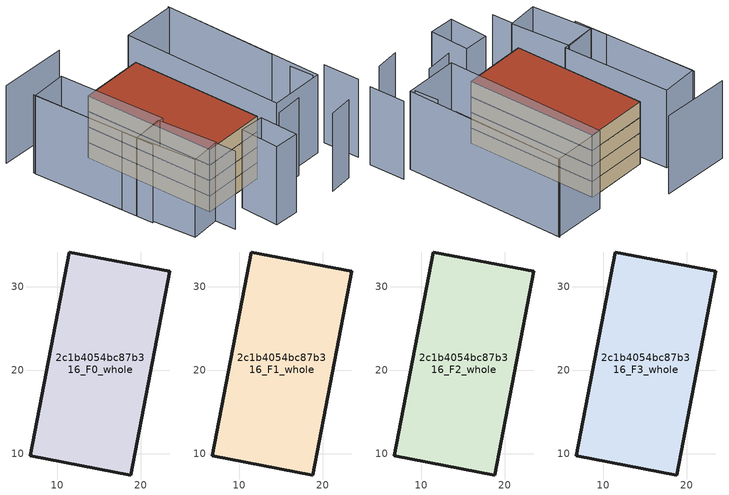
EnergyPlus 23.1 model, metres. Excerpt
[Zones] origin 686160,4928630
2c1b4054bc87b316_F0_whole
 floor ground (EU_floor_Construction): 18.8,7.46 23.44,31.85 11.41,34.14 6.77,9.75 z0
 wall outside (EU_wall_Construction): 11.41,34.14 23.44,31.85 18.8,7.46 6.77,9.75 11.41,34.14 z0:3
2c1b4054bc87b316_F1_whole
 floor to 2c1b4054bc87b316_F0_whole (EU_floor_Construction): 18.8,7.46 23.44,31.85 11.41,34.14 6.77,9.75 z3
 wall outside (EU_wall_Construction): 11.41,34.14 23.44,31.85 18.8,7.46 6.77,9.75 11.41,34.14 z3:6
2c1b4054bc87b316_F2_whole
 floor to 2c1b4054bc87b316_F1_whole (EU_floor_Construction): 18.8,7.46 23.44,31.85 11.41,34.14 6.77,9.75 z6
 wall outside (EU_wall_Construction): 11.41,34.14 23.44,31.85 18.8,7.46 6.77,9.75 11.41,34.14 z6:9
2c1b4054bc87b316_F3_whole
 floor to 2c1b4054bc87b316_F2_whole (EU_floor_Construction): 18.8,7.46 23.44,31.85 11.41,34.14 6.77,9.75 z9
 wall outside (EU_wall_Construction): 11.41,34.14 23.44,31.85 18.8,7.46 6.77,9.75 11.41,34.14 z9:12
 roof outside (EU_roof_Construction): 23.44,31.85 18.8,7.46 6.77,9.75 11.41,34.14 z12
shading: 21.24,-4.86 25.8,-5.37 / 17.31,2.72 22.67,1.99 / 31.64,-3.95 32.82,2.78 / 29.34,3.05 29.97,7.37 / 4.98,7.81 4.39,3.86 / 31.56,11.6 35.96,32.58 / 3.65,39.79 -0.13,16.37 / 16.77,42.18 3.92,44.98 / 8.58,-1.44 10.25,5.7 / 10.25,5.7 14.84,4.63 / 14.84,4.63 13.17,-2.51 / 13.17,-2.51 8.58,-1.44 / -0.72,8.39 0.54,19.53 / 0.54,19.53 6.47,18.86 / 6.47,18.86 5.21,7.72 / 5.21,7.72 -0.72,8.39 / 25.7,34.39 35.91,32.32 / 35.91,32.32 29.83,2.32 / 29.83,2.32 19.62,4.39 / 19.62,4.39 25.7,34.39 / 10.44,38.42 7.3,18.47 / 7.3,18.47 0.4,19.56 / 0.4,19.56 3.53,39.5 / 3.53,39.5 10.44,38.42 z0:15
[Building]
EU S2 Campaign: North Axis=0; Terrain=City; Solar Distribution=FullExterior
[Site:Location]
Bologna: Latitude=44.5; Longitude=11.25; Time Zone=1; Elevation=37
[SizingPeriod:WeatherFileDays]
AnnualSizingPeriod: Begin Month=1; Begin Day of Month=1; End Month=12; End Day of Month=31; Day of Week for Start Day=Monday; Use Weather File Daylight Saving Period=No; Use Weather File Rain and Snow Indicators=No
[MATERIAL]
EU_InternalMass_Material: Roughness=MediumRough; Thickness=0.1; Conductivity=1; Density=1800; Specific Heat=900; Thermal Absorptance=0.9; Solar Absorptance=0.7; Visible Absorptance=0.7
[MATERIAL:NOMASS] Roughness=MediumRough; Thermal Absorptance=0.9; Solar Absorptance=0.7; Visible Absorptance=0.7
Name | Thermal Resistance
EU_wall_NoMass | 0.937881
EU_roof_NoMass | 0.548572
EU_floor_NoMass | 0.71348
[CONSTRUCTION]
EU_wall_Construction: EU_wall_NoMass
EU_roof_Construction: EU_roof_NoMass
EU_floor_Construction: EU_floor_NoMass
EU_InternalMass_Construction: EU_InternalMass_Material
[ZONE] Type=1; Multiplier=1; Ceiling Height=autocalculate; Floor Area=autocalculate; Part of Total Floor Area=Yes
Name | Volume
2c1b4054bc87b316_F0_whole | 911.932
2c1b4054bc87b316_F1_whole; 2c1b4054bc87b316_F2_whole; 2c1b4054bc87b316_F3_whole | 911.933
[INTERNALMASS] Construction=EU_InternalMass_Construction; Surface Area=303.977
Name | Zone or ZoneList
2c1b4054bc87b316_F0_whole_EU_InternalMass | 2c1b4054bc87b316_F0_whole
2c1b4054bc87b316_F1_whole_EU_InternalMass | 2c1b4054bc87b316_F1_whole
2c1b4054bc87b316_F2_whole_EU_InternalMass | 2c1b4054bc87b316_F2_whole
2c1b4054bc87b316_F3_whole_EU_InternalMass | 2c1b4054bc87b316_F3_whole
[OTHEREQUIPMENT] Fuel Type=Electricity; Design Level Calculation Method=Watts/Area; Power per Zone Floor Area=1; Fraction Latent=0; Fraction Radiant=0; Fraction Lost=0; Carbon Dioxide Generation Rate=0; EndUse Subcategory=EU_Step8_InternalGains
Name | Zone or ZoneList or Space or SpaceList | Schedule
EU_Step8_InternalGain_2c1b4054bc87b316_F0_whole_f000 | 2c1b4054bc87b316_F0_whole | EU_Step8_GainSchedule_2c1b4054bc87b316_F0_whole_f000
EU_Step8_InternalGain_2c1b4054bc87b316_F1_whole_f000 | 2c1b4054bc87b316_F1_whole | EU_Step8_GainSchedule_2c1b4054bc87b316_F1_whole_f000
EU_Step8_InternalGain_2c1b4054bc87b316_F2_whole_f000 | 2c1b4054bc87b316_F2_whole | EU_Step8_GainSchedule_2c1b4054bc87b316_F2_whole_f000
EU_Step8_InternalGain_2c1b4054bc87b316_F3_whole_f000 | 2c1b4054bc87b316_F3_whole | EU_Step8_GainSchedule_2c1b4054bc87b316_F3_whole_f000
[ZONEVENTILATION:DESIGNFLOWRATE] Schedule=EU_AlwaysOn; Design Flow Rate Calculation Method=AirChanges/Hour; Air Changes per Hour=0.687892; Ventilation Type=Natural; Fan Pressure Rise=0; Fan Total Efficiency=1; Constant Term Coefficient=1; Temperature Term Coefficient=0; Velocity Term Coefficient=0; Velocity Squared Term Coefficient=0; Minimum Indoor Temperature=-100; Maximum Indoor Temperature=100; Delta Temperature=-100; Minimum Outdoor Temperature=-100; Maximum Outdoor Temperature=100; Maximum Wind Speed=40
Name | Zone or ZoneList or Space or SpaceList
EU_ConstantAir_2c1b4054bc87b316_F0_whole | 2c1b4054bc87b316_F0_whole
EU_ConstantAir_2c1b4054bc87b316_F1_whole | 2c1b4054bc87b316_F1_whole
EU_ConstantAir_2c1b4054bc87b316_F2_whole | 2c1b4054bc87b316_F2_whole
EU_ConstantAir_2c1b4054bc87b316_F3_whole | 2c1b4054bc87b316_F3_whole
[HVACTEMPLATE:THERMOSTAT] Constant Heating Setpoint=20; Constant Cooling Setpoint=50
EU_HeatOnly_2c1b4054bc87b316_F0_whole; EU_HeatOnly_2c1b4054bc87b316_F1_whole; EU_HeatOnly_2c1b4054bc87b316_F2_whole; EU_HeatOnly_2c1b4054bc87b316_F3_whole
[HVACTEMPLATE:ZONE:IDEALLOADSAIRSYSTEM] System Availability Schedule=EU_AlwaysOn; Maximum Heating Supply Air Temperature=50; Minimum Cooling Supply Air Temperature=13; Maximum Heating Supply Air Humidity Ratio=0.0156; Minimum Cooling Supply Air Humidity Ratio=0.0077; Heating Limit=NoLimit; Cooling Limit=NoLimit; Heating Availability Schedule=EU_AlwaysOn; Cooling Availability Schedule=EU_CoolingOff; Dehumidification Control Type=ConstantSensibleHeatRatio; Cooling Sensible Heat Ratio=0.7; Dehumidification Setpoint=60; Humidification Control Type=None; Humidification Setpoint=30; Outdoor Air Method=None; Outdoor Air Flow Rate per Person=0.00944; Outdoor Air Flow Rate per Zone Floor Area=0; Outdoor Air Flow Rate per Zone=0; Demand Controlled Ventilation Type=None; Outdoor Air Economizer Type=NoEconomizer; Heat Recovery Type=None; Sensible Heat Recovery Effectiveness=0.7; Latent Heat Recovery Effectiveness=0.65
Name | Template Thermostat
2c1b4054bc87b316_F0_whole | EU_HeatOnly_2c1b4054bc87b316_F0_whole
2c1b4054bc87b316_F1_whole | EU_HeatOnly_2c1b4054bc87b316_F1_whole
2c1b4054bc87b316_F2_whole | EU_HeatOnly_2c1b4054bc87b316_F2_whole
2c1b4054bc87b316_F3_whole | EU_HeatOnly_2c1b4054bc87b316_F3_whole
[SIZING:ZONE] Zone Cooling Design Supply Air Temperature Input Method=SupplyAirTemperature; Zone Cooling Design Supply Air Temperature=13; Zone Heating Design Supply Air Temperature Input Method=SupplyAirTemperature; Zone Heating Design Supply Air Temperature=50; Zone Cooling Design Supply Air Humidity Ratio=0.008; Zone Heating Design Supply Air Humidity Ratio=0.008; Cooling Design Air Flow Method=DesignDay; Cooling Design Air Flow Rate=0; Cooling Minimum Air Flow per Zone Floor Area=0.000762; Cooling Minimum Air Flow=0; Cooling Minimum Air Flow Fraction=0.2; Heating Design Air Flow Method=DesignDay; Heating Design Air Flow Rate=0; Heating Maximum Air Flow per Zone Floor Area=0.002032; Heating Maximum Air Flow=0.141576; Heating Maximum Air Flow Fraction=0.3; Account for Dedicated Outdoor Air System=No; Dedicated Outdoor Air System Control Strategy=NeutralSupplyAir; Dedicated Outdoor Air Low Setpoint Temperature for Design=autosize; Dedicated Outdoor Air High Setpoint Temperature for Design=autosize; Zone Load Sizing Method=Sensible Load Only No Latent Load; Zone Latent Cooling Design Supply Air Humidity Ratio Input Method=HumidityRatioDifference; Zone Cooling Design Supply Air Humidity Ratio Difference=0.005; Zone Latent Heating Design Supply Air Humidity Ratio Input Method=HumidityRatioDifference; Zone Humidification Design Supply Air Humidity Ratio Difference=0.005
2c1b4054bc87b316_F0_whole; 2c1b4054bc87b316_F1_whole; 2c1b4054bc87b316_F2_whole; 2c1b4054bc87b316_F3_whole
[SCHEDULE:CONSTANT]
Name | Hourly Value
EU_AlwaysOn | 1
EU_CoolingOff | 0
[SCHEDULE:FILE] Column Number=1; Rows to Skip at Top=0; Number of Hours of Data=8760; Column Separator=Comma; Interpolate to Timestep=No; Minutes per Item=60; Adjust Schedule for Daylight Savings=Yes
Name | File
EU_Step8_GainSchedule_2c1b4054bc87b316_F0_whole_f000 | ../../schedules/2c1b4054bc87b316/2c1b4054bc87b316_F0_whole_f000_gain.csv
EU_Step8_GainSchedule_2c1b4054bc87b316_F1_whole_f000 | ../../schedules/2c1b4054bc87b316/2c1b4054bc87b316_F1_whole_f000_gain.csv
EU_Step8_GainSchedule_2c1b4054bc87b316_F2_whole_f000 | ../../schedules/2c1b4054bc87b316/2c1b4054bc87b316_F2_whole_f000_gain.csv
EU_Step8_GainSchedule_2c1b4054bc87b316_F3_whole_f000 | ../../schedules/2c1b4054bc87b316/2c1b4054bc87b316_F3_whole_f000_gain.csv
